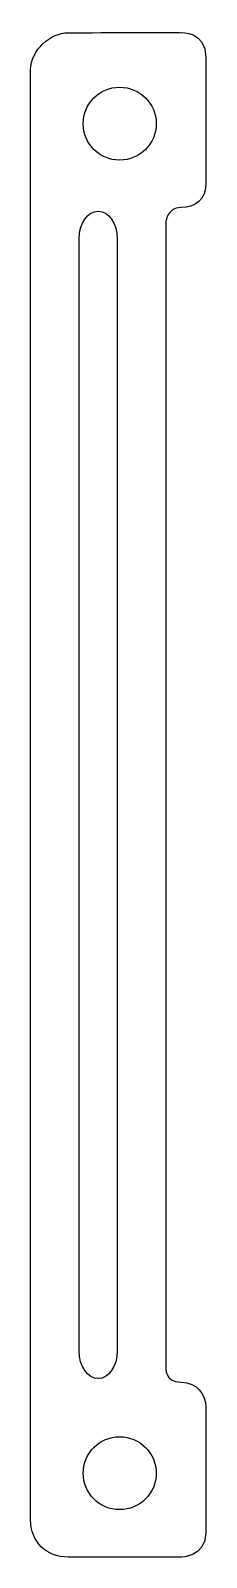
# Model space of a CAD drawing. Extents: x 355 to 411, y 1 to 492.
import ezdxf

# ---------------------------------------------------------------- set-up
doc = ezdxf.new("R2010")
doc.units = 0
doc.layers.add('bottom_cover_through', color=7, linetype='CONTINUOUS')

msp = doc.modelspace()

# ---------------------------------------------------------------- linework, layer by layer
at = {"layer": 'bottom_cover_through', "color": 7}
for points in [[(398.06928, 430.210678), (398.06928, 62.205647)], [(370.275582, 67.410057), (370.275582, 425.006269)], [(382.478731, 425.006269), (382.478731, 67.410057)]]:
    msp.add_lwpolyline(points, dxfattribs=at)
for points in [[(354.68503, 479.230206), (354.68503, 485.8406), (361.261409, 491.27745), (366.732275, 491.27745)], [(366.732275, 491.27745), (372.203141, 491.27745), (401.58991, 491.288789), (402.896681, 491.27745)], [(402.896681, 491.27745), (402.896681, 491.27745), (410.901721, 491.963434), (410.924398, 483.249734)], [(410.924398, 483.249734), (410.958414, 474.536033), (410.924398, 443.065796), (410.924398, 443.065796)], [(354.68503, 13.186123), (354.68503, 20.326595), (354.68503, 479.142332), (354.68503, 479.230206)], [(371.559676, 462.023906), (371.559676, 468.501072), (376.80944, 473.748001), (383.275267, 473.748001)], [(383.275267, 473.748001), (389.752432, 473.748001), (395.002196, 468.501072), (395.002196, 462.023906)], [(383.275267, 450.296978), (376.80944, 450.296978), (371.559676, 455.543906), (371.559676, 462.023906)], [(395.002196, 462.023906), (395.002196, 455.543906), (389.752432, 450.296978), (383.275267, 450.296978)], [(410.924398, 443.065796), (411.111484, 437.461702), (407.480303, 435.03808), (402.896681, 435.03808)], [(370.275582, 425.006269), (370.275582, 429.932883), (372.999676, 433.898552), (376.375739, 433.898552)], [(376.375739, 433.898552), (379.754637, 433.898552), (382.478731, 429.932883), (382.478731, 425.006269)], [(402.896681, 435.03808), (398.301721, 435.03808), (398.06928, 430.210678), (398.06928, 430.210678)], [(376.375739, 58.517774), (372.999676, 58.517774), (370.275582, 62.480608), (370.275582, 67.410057)], [(382.478731, 67.410057), (382.478731, 62.480608), (379.754637, 58.517774), (376.375739, 58.517774)], [(398.06928, 62.205647), (398.06928, 62.205647), (397.547705, 57.454781), (402.896681, 57.378246)], [(402.896681, 57.378246), (408.245658, 57.298876), (410.924398, 53.389902), (410.924398, 49.350532)], [(410.924398, 49.350532), (410.924398, 35.951162), (411.012272, 17.304863), (410.924398, 9.166595)], [(371.559676, 28.12187), (371.559676, 34.599036), (376.80944, 39.8488), (383.275267, 39.8488)], [(383.275267, 39.8488), (389.752432, 39.8488), (395.002196, 34.599036), (395.002196, 28.12187)], [(383.275267, 16.397776), (376.80944, 16.397776), (371.559676, 21.644705), (371.559676, 28.12187)], [(395.002196, 28.12187), (395.002196, 21.644705), (389.752432, 16.397776), (383.275267, 16.397776)], [(366.732275, 1.138879), (359.790228, 1.138879), (354.68503, 6.042815), (354.68503, 13.186123)], [(410.924398, 9.166595), (410.847863, 1.028327), (402.896681, 1.138879), (402.896681, 1.138879)], [(402.896681, 1.138879), (402.896681, 1.138879), (373.674323, 1.138879), (366.732275, 1.138879)]]:
    msp.add_open_spline(points, degree=3, dxfattribs=at)

doc.saveas('drawing.dxf')
